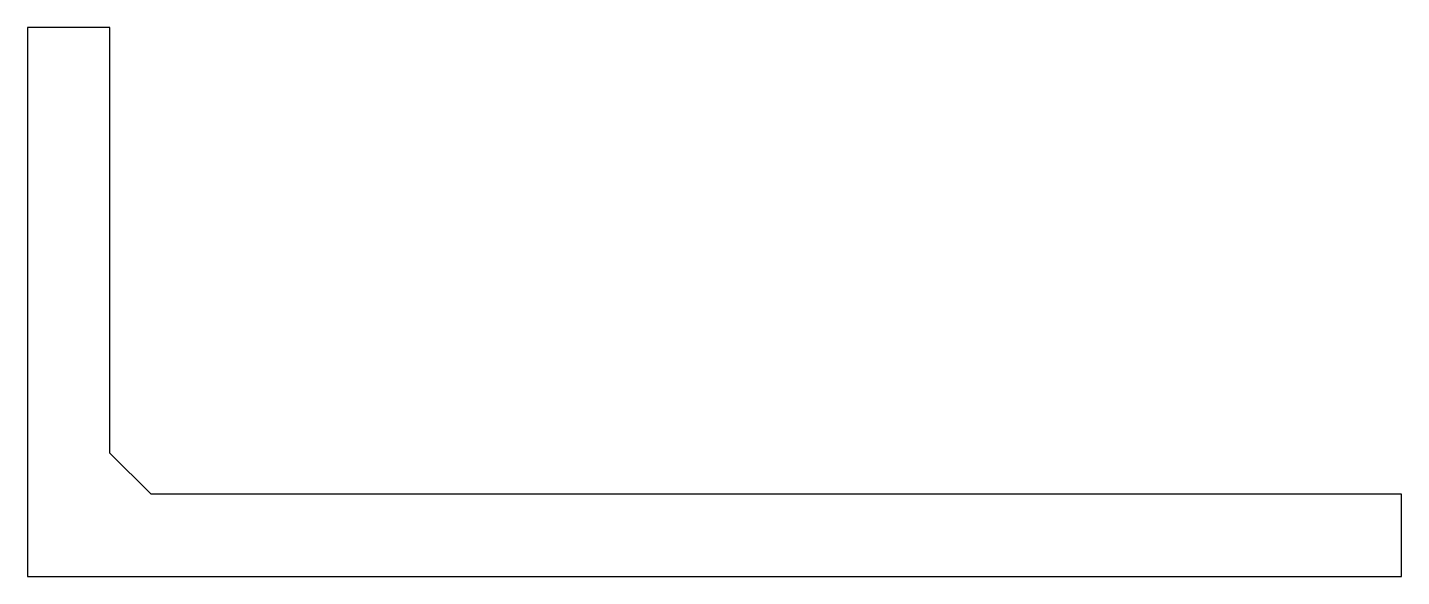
# Model space of a CAD drawing. Header units: millimetres. Extents: x 0 to 5, y 0 to 2.
import ezdxf

# ---------------------------------------------------------------- set-up
doc = ezdxf.new("R2010")
doc.units = ezdxf.units.MM

msp = doc.modelspace()

# ---------------------------------------------------------------- linework, layer by layer
for p, q in [((0, 2), (0, 2, 2.8081)), ((0.3, 2), (0, 2)), ((0.3, 2, 2.8081), (0, 2, 2.8081)), ((0, 2), (0, 0)), ((0, 2, 2.8081), (0, 0, 2.8081)), ((0.3, 2), (0.3, 2, 2.8081)), ((0.3, 0.45), (0.3, 2)), ((0.3, 0.45, 2.8081), (0.3, 2, 2.8081)), ((0.3, 0.45), (0.3, 0.45, 2.8081)), ((0.45, 0.3), (0.3, 0.45)), ((0.45, 0.3, 2.8081), (0.3, 0.45, 2.8081)), ((0.45, 0.3), (0.45, 0.3, 2.8081)), ((5, 0.3), (0.45, 0.3)), ((5, 0.3, 2.8081), (0.45, 0.3, 2.8081)), ((5, 0.3), (5, 0.3, 2.8081)), ((5, 0), (5, 0.3)), ((5, 0, 2.8081), (5, 0.3, 2.8081)), ((0, 0), (0, 0, 2.8081)), ((0, 0), (5, 0)), ((0, 0, 2.8081), (5, 0, 2.8081)), ((5, 0), (5, 0, 2.8081))]:
    msp.add_line(p, q)

doc.saveas('drawing.dxf')
